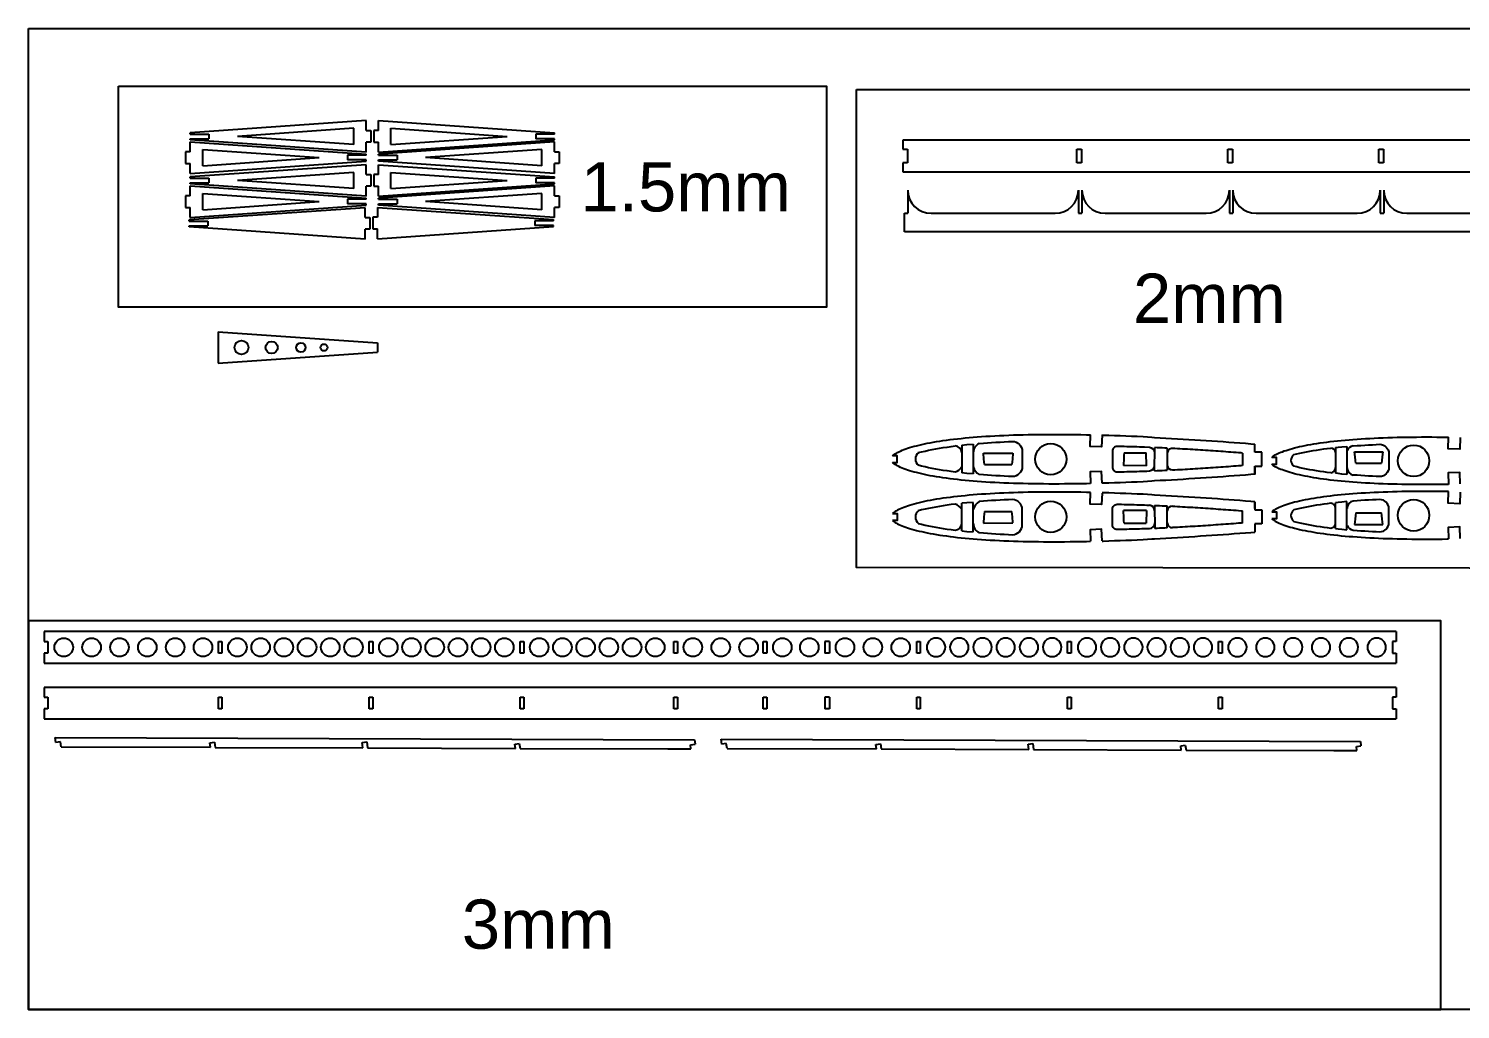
# Model space of a CAD drawing. Header units: inches. Extents: x 15 to 1600, y -1 to 421.
# Drawn here: x 15 to 632, y -1 to 421 of the extents above; entities that cross this region are included whole.
import ezdxf

# ---------------------------------------------------------------- set-up
doc = ezdxf.new("R2010")
doc.units = ezdxf.units.IN
doc.header["$MEASUREMENT"] = 0
doc.layers.add('7', color=7, linetype='Continuous')
doc.layers.add('LAYER01', color=7, linetype='Continuous')
doc.styles.get("Standard").update_dxf_attribs({"font": 'arial.ttf'})

# ---------------------------------------------------------------- blocks, each defined once
blk = doc.blocks.new('*U34')
blk.add_circle((0, 0), 4)
blk = doc.blocks.new('*U35')
at = {"color": 0, "linetype": 'ByBlock', "lineweight": -2, "transparency": 16777216}
for p in [(0, 0), (12, 0), (24, 0), (36, 0), (48, 0), (60, 0)]:
    blk.add_blockref('*U34', p, dxfattribs=at)
blk = doc.blocks.new('*U36')
blk.add_circle((0, 0), 4)
blk = doc.blocks.new('*U37')
at = {"color": 0, "linetype": 'ByBlock', "lineweight": -2, "transparency": 16777216}
for p in [(0, 0), (10, 0), (20, 0), (30, 0), (40, 0), (50, 0)]:
    blk.add_blockref('*U36', p, dxfattribs=at)
blk = doc.blocks.new('*U38')
blk.add_circle((0, 0), 4)
blk = doc.blocks.new('*U39')
at = {"color": 0, "linetype": 'ByBlock', "lineweight": -2, "transparency": 16777216}
for p in [(0, 0), (10, 0), (20, 0), (30, 0), (40, 0), (50, 0)]:
    blk.add_blockref('*U38', p, dxfattribs=at)
blk = doc.blocks.new('*U21')
blk.add_circle((0, 0), 4)
blk = doc.blocks.new('*U23')
at = {"color": 0, "linetype": 'ByBlock', "lineweight": -2, "transparency": 16777216}
for p in [(0, 0), (10, 0), (20, 0), (30, 0), (40, 0), (50, 0)]:
    blk.add_blockref('*U21', p, dxfattribs=at)
blk = doc.blocks.new('*U24')
blk.add_circle((0, 0), 4)
blk = doc.blocks.new('*U25')
at = {"color": 0, "linetype": 'ByBlock', "lineweight": -2, "transparency": 16777216}
for p in [(0, 0), (12, 0), (24, 0), (36, 0), (48, 0), (60, 0)]:
    blk.add_blockref('*U24', p, dxfattribs=at)
blk = doc.blocks.new('*U26')
blk.add_circle((0, 0), 4)
blk = doc.blocks.new('*U27')
at = {"color": 0, "linetype": 'ByBlock', "lineweight": -2, "transparency": 16777216}
for p in [(0, 0), (10, 0), (20, 0), (30, 0), (40, 0), (50, 0)]:
    blk.add_blockref('*U26', p, dxfattribs=at)
blk = doc.blocks.new('*U28')
blk.add_circle((0, 0), 4)
blk = doc.blocks.new('*U29')
at = {"color": 0, "linetype": 'ByBlock', "lineweight": -2, "transparency": 16777216}
for p in [(0, 0), (10, 0), (20, 0), (30, 0), (40, 0), (50, 0)]:
    blk.add_blockref('*U28', p, dxfattribs=at)
blk = doc.blocks.new('*U30')
blk.add_circle((0, 0), 4)
blk = doc.blocks.new('*U31')
at = {"color": 0, "linetype": 'ByBlock', "lineweight": -2, "transparency": 16777216}
for p in [(0, 0), (12, 0), (24, 0)]:
    blk.add_blockref('*U30', p, dxfattribs=at)
blk = doc.blocks.new('*U32')
blk.add_circle((0, 0), 4)
blk = doc.blocks.new('*U33')
at = {"color": 0, "linetype": 'ByBlock', "lineweight": -2, "transparency": 16777216}
for p in [(0, 0), (12, 0), (24, 0)]:
    blk.add_blockref('*U32', p, dxfattribs=at)

msp = doc.modelspace()

# ---------------------------------------------------------------- linework, layer by layer
for p, q in [((160.6, 381.71), (84.81, 376.41)), ((84.81, 375.91), (84.81, 376.41)), ((155.19, 378.41), (105.14, 374.91)), ((155.19, 371.41), (155.19, 378.41)), ((165.86, 381.71), (241.66, 376.41)), ((171.27, 371.41), (171.27, 378.41)), ((171.27, 378.41), (221.32, 374.91)), ((241.66, 375.91), (241.66, 376.41)), ((84.81, 375.91), (92.81, 375.91)), ((84.81, 373.41), (84.81, 373.91)), ((84.81, 373.91), (92.81, 373.91)), ((160.6, 368.11), (84.81, 373.41)), ((84.81, 372.61), (160.6, 367.31)), ((92.81, 375.91), (92.81, 373.91)), ((155.19, 371.41), (105.14, 374.91)), ((165.86, 368.11), (241.66, 373.41)), ((241.66, 372.61), (165.86, 367.31)), ((171.27, 371.41), (221.32, 374.91)), ((241.66, 375.91), (233.66, 375.91)), ((233.66, 375.91), (233.66, 373.91)), ((241.66, 373.91), (233.66, 373.91)), ((241.66, 373.41), (241.66, 373.91)), ((974.08, 373.28), (391.75, 373.28)), ((391.75, 373.28), (391.75, 369.48)), ((84.81, 359.01), (160.6, 364.31)), ((90.22, 362.31), (90.22, 369.31)), ((90.22, 369.31), (140.27, 365.81)), ((90.22, 362.31), (140.27, 365.81)), ((160.6, 366.81), (152.6, 366.81)), ((152.6, 366.81), (152.6, 364.81)), ((160.6, 364.81), (152.6, 364.81)), ((160.6, 366.81), (160.6, 367.31)), ((160.6, 364.31), (160.6, 364.81)), ((165.86, 366.81), (165.86, 367.31)), ((165.86, 366.81), (173.86, 366.81)), ((165.86, 364.31), (165.86, 364.81)), ((165.86, 364.81), (173.86, 364.81)), ((241.66, 359.01), (165.86, 364.31)), ((173.86, 366.81), (173.86, 364.81)), ((236.25, 369.31), (186.2, 365.81)), ((236.25, 362.31), (186.2, 365.81)), ((236.25, 362.31), (236.25, 369.31)), ((391.75, 369.48), (393.75, 369.48)), ((393.75, 369.48), (393.75, 363.48)), ((466.75, 366.48), (466.75, 369.48)), ((466.75, 369.48), (468.75, 369.48)), ((466.75, 363.48), (466.75, 366.48)), ((468.75, 369.48), (468.75, 363.48)), ((531.75, 366.48), (531.75, 369.48)), ((531.75, 369.48), (533.75, 369.48)), ((531.75, 363.48), (531.75, 366.48)), ((533.75, 369.48), (533.75, 363.48)), ((596.75, 366.48), (596.75, 369.48)), ((596.75, 369.48), (598.75, 369.48)), ((596.75, 363.48), (596.75, 366.48)), ((598.75, 369.48), (598.75, 363.48)), ((160.6, 362.74), (84.81, 357.44)), ((155.19, 359.44), (105.14, 355.94)), ((155.19, 352.44), (155.19, 359.44)), ((165.86, 362.74), (241.66, 357.44)), ((171.27, 352.44), (171.27, 359.44)), ((171.27, 359.44), (221.32, 355.94)), ((391.75, 363.48), (391.75, 359.68)), ((393.75, 363.48), (391.75, 363.48)), ((391.75, 359.68), (974.08, 359.68)), ((468.75, 363.48), (466.75, 363.48)), ((533.75, 363.48), (531.75, 363.48)), ((598.75, 363.48), (596.75, 363.48)), ((84.81, 356.94), (84.81, 357.44)), ((84.81, 356.94), (92.81, 356.94)), ((84.81, 354.44), (84.81, 354.94)), ((84.81, 354.94), (92.81, 354.94)), ((160.6, 349.14), (84.81, 354.44)), ((84.81, 353.63), (160.6, 348.33)), ((92.81, 356.94), (92.81, 354.94)), ((155.19, 352.44), (105.14, 355.94)), ((165.86, 349.14), (241.66, 354.44)), ((241.66, 353.63), (165.86, 348.33)), ((171.27, 352.44), (221.32, 355.94)), ((241.66, 356.94), (233.66, 356.94)), ((233.66, 356.94), (233.66, 354.94)), ((241.66, 354.94), (233.66, 354.94)), ((241.66, 356.94), (241.66, 357.44)), ((241.66, 354.44), (241.66, 354.94)), ((393.91, 351.79), (393.91, 341.79)), ((467.41, 351.79), (467.41, 341.79)), ((468.91, 351.79), (468.91, 341.79)), ((532.41, 351.79), (532.41, 341.79)), ((533.91, 351.79), (533.91, 341.79)), ((597.41, 351.79), (597.41, 341.79)), ((598.91, 351.79), (598.91, 341.79)), ((90.22, 343.33), (90.22, 350.33)), ((90.22, 350.33), (140.27, 346.83)), ((90.22, 343.33), (140.27, 346.83)), ((160.6, 347.83), (152.6, 347.83)), ((152.6, 347.83), (152.6, 345.83)), ((160.6, 345.83), (152.6, 345.83)), ((160.6, 347.83), (160.6, 348.33)), ((160.6, 345.33), (160.6, 345.83)), ((165.86, 347.83), (165.86, 348.33)), ((165.86, 347.83), (173.86, 347.83)), ((165.86, 345.33), (165.86, 345.83)), ((165.86, 345.83), (173.86, 345.83)), ((173.86, 347.83), (173.86, 345.83)), ((236.25, 350.33), (186.2, 346.83)), ((236.25, 343.33), (186.2, 346.83)), ((236.25, 343.33), (236.25, 350.33)), ((160.1, 344.21), (84.3, 338.91)), ((84.81, 340.03), (160.6, 345.33)), ((165.44, 344.36), (241.24, 339.06)), ((165.44, 344.36), (165.44, 340.06)), ((241.66, 340.03), (165.86, 345.33)), ((392.41, 333.79), (392.41, 341.79)), ((392.41, 341.79), (393.91, 341.79)), ((403.91, 341.79), (457.41, 341.79)), ((467.41, 341.79), (468.91, 341.79)), ((478.91, 341.79), (522.41, 341.79)), ((532.41, 341.79), (533.91, 341.79)), ((543.91, 341.79), (587.41, 341.79)), ((597.41, 341.79), (598.91, 341.79)), ((608.91, 341.79), (653.61, 341.79)), ((84.3, 338.41), (84.3, 338.91)), ((84.3, 338.41), (92.3, 338.41)), ((84.3, 335.91), (84.3, 336.41)), ((84.3, 336.41), (92.3, 336.41)), ((160.1, 330.61), (84.3, 335.91)), ((92.3, 338.41), (92.3, 336.41)), ((165.44, 330.76), (241.24, 336.06)), ((241.24, 338.56), (233.24, 338.56)), ((233.24, 338.56), (233.24, 336.56)), ((241.24, 336.56), (233.24, 336.56)), ((241.24, 338.56), (241.24, 339.06)), ((241.24, 336.06), (241.24, 336.56)), ((96.85, 290.77), (96.85, 277.17)), ((96.85, 290.77), (165.49, 285.97)), ((165.49, 285.97), (165.49, 281.97)), ((96.85, 277.17), (165.49, 281.97)), ((543.45, 232.28), (543.45, 229.28)), ((543.45, 214.52), (543.45, 217.52)), ((604.25, 161.57), (21.93, 161.57)), ((21.93, 161.57), (21.93, 157.27)), ((604.25, 161.57), (604.25, 157.27)), ((21.93, 157.27), (23.43, 157.27)), ((23.43, 157.27), (23.43, 152.27)), ((96.93, 154.77), (96.93, 157.27)), ((96.93, 157.27), (98.43, 157.27)), ((96.93, 152.27), (96.93, 154.77)), ((98.43, 157.27), (98.43, 152.27)), ((161.93, 154.77), (161.93, 157.27)), ((161.93, 157.27), (163.43, 157.27)), ((161.93, 152.27), (161.93, 154.77)), ((163.43, 157.27), (163.43, 152.27)), ((226.93, 154.77), (226.93, 157.27)), ((226.93, 157.27), (228.43, 157.27)), ((226.93, 152.27), (226.93, 154.77)), ((228.43, 157.27), (228.43, 152.27)), ((293.13, 154.77), (293.13, 157.27)), ((293.13, 157.27), (294.63, 157.27)), ((293.13, 152.27), (293.13, 154.77)), ((294.63, 157.27), (294.63, 152.27)), ((331.66, 154.77), (331.66, 157.27)), ((331.66, 157.27), (333.16, 157.27)), ((331.66, 152.27), (331.66, 154.77)), ((333.16, 157.27), (333.16, 152.27)), ((358.16, 157.27), (358.16, 152.27)), ((360.16, 157.27), (358.16, 157.27)), ((360.16, 157.27), (360.16, 152.27)), ((397.75, 154.77), (397.75, 157.27)), ((397.75, 157.27), (399.25, 157.27)), ((397.75, 152.27), (397.75, 154.77)), ((399.25, 157.27), (399.25, 152.27)), ((462.75, 154.77), (462.75, 157.27)), ((462.75, 157.27), (464.25, 157.27)), ((462.75, 152.27), (462.75, 154.77)), ((464.25, 157.27), (464.25, 152.27)), ((527.75, 154.77), (527.75, 157.27)), ((527.75, 157.27), (529.25, 157.27)), ((527.75, 152.27), (527.75, 154.77)), ((529.25, 157.27), (529.25, 152.27)), ((604.25, 157.27), (602.75, 157.27)), ((602.75, 157.27), (602.75, 152.27)), ((21.93, 152.27), (21.93, 147.97)), ((23.43, 152.27), (21.93, 152.27)), ((98.43, 152.27), (96.93, 152.27)), ((163.43, 152.27), (161.93, 152.27)), ((228.43, 152.27), (226.93, 152.27)), ((294.63, 152.27), (293.13, 152.27)), ((333.16, 152.27), (331.66, 152.27)), ((360.16, 152.27), (358.16, 152.27)), ((399.25, 152.27), (397.75, 152.27)), ((464.25, 152.27), (462.75, 152.27)), ((529.25, 152.27), (527.75, 152.27)), ((602.75, 152.27), (604.25, 152.27)), ((604.25, 152.27), (604.25, 147.97)), ((21.93, 147.97), (604.25, 147.97)), ((604.25, 137.52), (21.93, 137.52)), ((21.93, 137.52), (21.93, 133.22)), ((604.25, 137.52), (604.25, 133.22)), ((21.93, 133.22), (23.43, 133.22)), ((23.43, 133.22), (23.43, 128.22)), ((96.93, 130.72), (96.93, 133.22)), ((96.93, 133.22), (98.43, 133.22)), ((96.93, 128.22), (96.93, 130.72)), ((98.43, 133.22), (98.43, 128.22)), ((161.93, 130.72), (161.93, 133.22)), ((161.93, 133.22), (163.43, 133.22)), ((161.93, 128.22), (161.93, 130.72)), ((163.43, 133.22), (163.43, 128.22)), ((226.93, 130.72), (226.93, 133.22)), ((226.93, 133.22), (228.43, 133.22)), ((226.93, 128.22), (226.93, 130.72)), ((228.43, 133.22), (228.43, 128.22)), ((293.13, 130.72), (293.13, 133.22)), ((293.13, 133.22), (294.63, 133.22)), ((293.13, 128.22), (293.13, 130.72)), ((294.63, 133.22), (294.63, 128.22)), ((331.66, 130.72), (331.66, 133.22)), ((331.66, 133.22), (333.16, 133.22)), ((331.66, 128.22), (331.66, 130.72)), ((333.16, 133.22), (333.16, 128.22)), ((358.16, 133.22), (358.16, 128.22)), ((360.16, 133.22), (358.16, 133.22)), ((360.16, 133.22), (360.16, 128.22)), ((397.75, 130.72), (397.75, 133.22)), ((397.75, 133.22), (399.25, 133.22)), ((397.75, 128.22), (397.75, 130.72)), ((399.25, 133.22), (399.25, 128.22)), ((462.75, 130.72), (462.75, 133.22)), ((462.75, 133.22), (464.25, 133.22)), ((462.75, 128.22), (462.75, 130.72)), ((464.25, 133.22), (464.25, 128.22)), ((527.75, 130.72), (527.75, 133.22)), ((527.75, 133.22), (529.25, 133.22)), ((527.75, 128.22), (527.75, 130.72)), ((529.25, 133.22), (529.25, 128.22)), ((604.25, 133.22), (602.75, 133.22)), ((602.75, 133.22), (602.75, 128.22)), ((602.75, 133.22), (602.75, 130.72)), ((21.93, 128.22), (21.93, 123.92)), ((23.43, 128.22), (21.93, 128.22)), ((21.93, 123.92), (604.25, 123.92)), ((98.43, 128.22), (96.93, 128.22)), ((163.43, 128.22), (161.93, 128.22)), ((228.43, 128.22), (226.93, 128.22)), ((294.63, 128.22), (293.13, 128.22)), ((333.16, 128.22), (331.66, 128.22)), ((360.16, 128.22), (358.16, 128.22)), ((399.25, 128.22), (397.75, 128.22)), ((464.25, 128.22), (462.75, 128.22)), ((529.25, 128.22), (527.75, 128.22)), ((602.75, 128.22), (604.25, 128.22)), ((604.25, 128.22), (604.25, 123.92)), ((26.56, 115.85), (301.96, 114.94)), ((29.13, 111.9), (93.49, 111.68)), ((95.51, 111.67), (159.16, 111.45)), ((161.18, 111.44), (224.83, 111.22)), ((226.85, 111.22), (290.5, 111)), ((313.45, 115.13), (588.85, 114.23)), ((316.02, 111.19), (380.38, 110.96)), ((382.4, 110.96), (446.05, 110.74)), ((448.07, 110.73), (511.72, 110.51)), ((513.74, 110.5), (577.39, 110.28))]:
    msp.add_line(p, q)
at = {"color": 7}
for p, q in [((974.73, 333.79), (392.41, 333.79)), ((26.85, 113.8), (26.56, 115.85)), ((28.83, 114.08), (26.85, 113.8)), ((29.13, 111.9), (28.83, 114.08)), ((93.22, 113.63), (95.2, 113.91)), ((93.49, 111.68), (93.22, 113.63)), ((95.2, 113.91), (95.51, 111.67)), ((158.85, 113.7), (160.83, 113.98)), ((159.16, 111.45), (158.85, 113.7)), ((160.83, 113.98), (161.18, 111.44)), ((224.57, 113.07), (226.55, 113.35)), ((224.83, 111.22), (224.57, 113.07)), ((226.55, 113.35), (226.85, 111.22)), ((300.25, 112.75), (302.23, 113.03)), ((300.5, 110.96), (300.25, 112.75)), ((301.96, 114.94), (302.23, 113.03)), ((313.74, 113.08), (313.45, 115.13)), ((315.72, 113.36), (313.74, 113.08)), ((316.02, 111.19), (315.72, 113.36)), ((380.11, 112.92), (382.09, 113.2)), ((380.38, 110.96), (380.11, 112.92)), ((382.09, 113.2), (382.4, 110.96)), ((445.74, 112.99), (447.72, 113.26)), ((446.05, 110.74), (445.74, 112.99)), ((447.72, 113.26), (448.07, 110.73)), ((511.46, 112.36), (513.44, 112.63)), ((511.72, 110.51), (511.46, 112.36)), ((513.44, 112.63), (513.74, 110.5)), ((587.14, 112.04), (589.12, 112.32)), ((587.39, 110.25), (587.14, 112.04)), ((588.85, 114.23), (589.12, 112.32))]:
    msp.add_line(p, q, dxfattribs=at)
at = {"color": 9}
for p, q in [((543.45, 238.84), (543.45, 242.36)), ((538.07, 238.47), (538.07, 233.18)), ((546.45, 238.84), (543.45, 238.84)), ((546.45, 232.84), (546.45, 238.84)), ((552.66, 236.63), (550.66, 236.63)), ((543.45, 229.32), (543.45, 232.84)), ((543.45, 232.84), (546.45, 232.84)), ((543.45, 217.48), (543.45, 213.96)), ((538.07, 208.33), (538.07, 213.62)), ((543.45, 213.96), (546.45, 213.96)), ((546.45, 213.96), (546.45, 207.96)), ((552.66, 210.16), (550.66, 210.16)), ((546.45, 207.96), (543.45, 207.96)), ((543.45, 207.96), (543.45, 204.44))]:
    msp.add_line(p, q, dxfattribs=at)
at = {"color": 3}
msp.add_lwpolyline([(15.17, 421.37), (1585.58, 421.37), (1585.58, -1.24), (15.17, -1.24)], close=True, dxfattribs=at)
for centre, radius in [((106.85, 283.97), 3), ((119.85, 283.97), 2.6), ((132.45, 283.97), 2), ((142.45, 283.97), 1.5), ((455.47, 235.84), 6.73), ((611.75, 235.13), 6.79), ((455.47, 210.96), 6.73), ((611.75, 211.66), 6.79), ((339.84, 154.77), 4), ((351.47, 154.77), 4)]:
    msp.add_circle(centre, radius)
for centre, radius, start, end in [((403.91, 351.79), 10, 180, 270), ((457.41, 351.79), 10, 270, 0), ((478.91, 351.79), 10, 180, 270), ((522.41, 351.79), 10, 270, 0), ((543.91, 351.79), 10, 180, 270), ((587.41, 351.79), 10, 270, 0), ((608.91, 351.79), 10, 180, 270), ((400.72, 235.92), 3.55, 129.95246, 230.04754), ((562.21, 235.29), 3.26, 129.95246, 230.04754), ((400.72, 210.88), 3.55, 129.95246, 230.04754), ((562.21, 211.51), 3.26, 129.95246, 230.04754)]:
    msp.add_arc(centre, radius, start, end)
at = {"layer": '7', "linetype": 'Continuous'}
for points in [[(387.3, 237.34), (387.65, 237.63), (388.04, 237.91), (388.44, 238.18), (388.97, 238.49), (389.52, 238.78), (390.07, 239.05), (390.76, 239.36), (391.45, 239.66), (392.15, 239.94), (392.99, 240.25), (393.83, 240.54), (394.68, 240.82), (395.67, 241.11), (396.66, 241.39), (397.65, 241.65), (398.77, 241.93), (399.9, 242.19), (401.04, 242.44), (402.3, 242.7), (403.57, 242.95), (404.84, 243.18), (406.23, 243.41), (407.63, 243.64), (409.03, 243.85), (410.56, 244.06), (412.08, 244.26), (413.61, 244.45), (415.25, 244.64), (416.9, 244.82), (418.55, 244.98), (420.31, 245.15), (422.07, 245.3), (423.83, 245.44), (425.69, 245.58), (427.56, 245.7), (429.43, 245.82), (431.39, 245.93), (433.36, 246.03), (435.33, 246.11), (437.38, 246.2), (439.44, 246.27), (441.5, 246.33), (443.64, 246.39), (445.78, 246.44), (447.93, 246.47), (450.14, 246.5), (452.36, 246.52), (454.58, 246.53), (456.86, 246.54), (459.15, 246.53), (461.43, 246.52), (463.77, 246.5), (466.11, 246.48), (468.45, 246.44), (470.84, 246.4), (472.65, 246.36)], [(398.43, 238.65), (399.84, 239), (401.33, 239.34), (402.83, 239.67), (404.39, 239.98), (405.97, 240.27), (407.59, 240.56), (409.2, 240.82), (410.87, 241.07), (412.54, 241.31), (414.23, 241.53)], [(417.12, 241.88), (419.39, 242.13), (422.1, 242.3)], [(424.66, 242.62), (426.44, 242.76), (428.23, 242.9), (430.02, 243.02), (431.82, 243.14), (433.63, 243.24), (435.44, 243.34), (437.26, 243.43), (438.93, 243.51)], [(477.64, 246.12), (477.64, 246.12), (477.4, 241.12), (472.41, 241.36), (472.65, 246.36)], [(477.64, 246.23), (478.05, 246.22), (480.48, 246.15), (482.91, 246.07), (485.37, 245.99), (487.82, 245.9), (490.28, 245.8), (492.76, 245.7), (495.24, 245.59), (499.04, 245.28)], [(499.04, 245.28), (500.1, 245.23), (502.59, 245.09), (505.08, 244.96), (507.56, 244.81), (510.05, 244.67), (512.53, 244.52), (515.01, 244.37), (517.48, 244.22), (519.94, 244.06), (522.4, 243.9), (524.86, 243.73), (527.29, 243.56), (529.72, 243.39), (532.15, 243.21), (534.53, 243.04), (536.92, 242.86), (539.31, 242.68), (541.66, 242.5), (543.45, 242.36)], [(505.67, 240.57), (504.58, 240.62), (503.48, 240.67), (502.39, 240.72), (501.29, 240.77), (500.29, 240.81)], [(550.66, 236.63), (550.93, 236.85), (551.3, 237.13), (551.69, 237.38), (552.2, 237.68), (552.72, 237.96), (553.25, 238.22), (553.91, 238.52), (554.58, 238.8), (555.25, 239.07), (556.06, 239.37), (556.87, 239.65), (557.68, 239.91), (558.63, 240.2), (559.58, 240.46), (560.53, 240.72), (561.61, 240.98), (562.7, 241.24), (563.79, 241.48), (565, 241.73), (566.22, 241.96), (567.44, 242.18), (568.78, 242.41), (570.12, 242.62), (571.47, 242.83), (572.93, 243.03), (574.39, 243.23), (575.86, 243.41), (577.44, 243.59), (579.02, 243.76), (580.6, 243.92), (582.29, 244.07), (583.98, 244.22), (585.67, 244.35), (587.46, 244.49), (589.26, 244.61), (591.05, 244.72), (592.94, 244.82), (594.83, 244.92), (596.72, 245), (598.69, 245.08), (600.67, 245.15), (602.65, 245.21), (604.7, 245.27), (606.76, 245.31), (608.82, 245.35), (610.95, 245.37), (613.07, 245.39), (615.2, 245.41), (617.4, 245.41), (619.59, 245.41), (621.78, 245.39), (624.03, 245.38), (626.28, 245.35), (626.87, 245.34)], [(560.12, 237.79), (561.41, 238.11), (562.77, 238.43), (564.15, 238.72), (565.58, 239.01), (567.02, 239.28), (568.5, 239.54), (569.99, 239.78), (571.51, 240.01), (573.04, 240.23), (574.59, 240.43), (576.15, 240.63)], [(578.11, 240.85), (579.32, 240.98), (580.93, 241.14), (583.09, 241.34)], [(585.78, 241.56), (587.42, 241.69), (589.06, 241.8), (590.71, 241.9), (592.37, 242), (594.03, 242.09), (595.69, 242.17), (597.23, 242.25)], [(631.87, 245.18), (631.65, 240.12), (626.65, 240.34), (626.87, 245.33)], [(387.3, 234.34), (389.34, 234.34), (389.34, 237.34), (387.3, 237.34)], [(426.87, 233.51), (426.62, 235.78), (426.44, 238.48)], [(439.17, 238.46), (439.03, 235.78), (438.78, 233.51)], [(487.06, 238.52), (487.01, 237.42), (486.95, 236.33), (486.9, 235.23), (486.86, 234.14), (486.81, 233.14)], [(496.77, 233.04), (496.72, 234.14), (496.67, 235.23), (496.62, 236.33), (496.57, 237.42), (496.52, 238.52)], [(538.09, 238.46), (537.51, 238.51), (536.42, 238.59), (535.32, 238.68), (534.21, 238.76), (533.11, 238.84), (532.02, 238.92), (530.92, 239.01), (529.81, 239.09), (528.72, 239.16), (527.62, 239.24), (526.52, 239.32), (525.42, 239.4), (524.32, 239.47), (523.22, 239.54), (522.12, 239.62), (521.03, 239.69), (519.93, 239.76), (518.83, 239.83), (517.73, 239.9), (516.63, 239.97), (515.54, 240.03), (514.44, 240.1), (513.34, 240.16), (512.25, 240.22), (511.15, 240.28), (510.06, 240.34), (508.96, 240.4), (507.86, 240.46)], [(550.66, 233.63), (552.67, 233.63), (552.67, 236.63), (550.66, 236.63)], [(586.87, 234.06), (586.74, 235.27), (586.58, 236.88), (586.38, 239.04)], [(598.48, 239.04), (598.28, 236.88), (598.12, 235.27), (597.99, 234.06)], [(472.65, 225.32), (470.84, 225.28), (468.45, 225.24), (466.11, 225.2), (463.77, 225.18), (461.43, 225.16), (459.15, 225.14), (456.86, 225.14), (454.58, 225.14), (452.36, 225.16), (450.14, 225.18), (447.93, 225.21), (445.78, 225.24), (443.64, 225.29), (441.5, 225.35), (439.44, 225.41), (437.38, 225.48), (435.33, 225.56), (433.36, 225.65), (431.39, 225.75), (429.43, 225.86), (427.56, 225.98), (425.69, 226.1), (423.83, 226.24), (422.07, 226.38), (420.31, 226.53), (418.55, 226.7), (416.9, 226.86), (415.25, 227.04), (413.61, 227.23), (412.08, 227.41), (410.56, 227.61), (409.03, 227.83), (407.63, 228.04), (406.23, 228.26), (404.84, 228.5), (403.57, 228.73), (402.3, 228.98), (401.04, 229.24), (399.9, 229.48), (398.77, 229.75), (397.65, 230.03), (396.66, 230.29), (395.67, 230.57), (394.68, 230.86), (393.83, 231.13), (392.99, 231.43), (392.15, 231.74), (391.45, 232.02), (390.76, 232.32), (390.07, 232.63), (389.52, 232.9), (388.97, 233.19), (388.44, 233.5), (388.04, 233.77), (387.65, 234.05), (387.3, 234.34)], [(414.23, 230.31), (412.54, 230.54), (410.87, 230.77), (409.2, 231.03), (407.59, 231.29), (405.97, 231.57), (404.39, 231.87), (402.83, 232.18), (401.33, 232.5), (399.84, 232.85), (398.43, 233.2)], [(422.07, 229.58), (419.39, 229.72), (417.12, 229.97)], [(438.93, 228.34), (437.26, 228.41), (435.44, 228.5), (433.63, 228.6), (431.82, 228.71), (430.02, 228.82), (428.23, 228.95), (426.44, 229.08), (424.66, 229.22)], [(477.65, 225.56), (477.4, 230.56), (472.41, 230.32), (472.65, 225.32)], [(543.45, 229.32), (541.66, 229.17), (539.31, 228.99), (536.92, 228.81), (534.53, 228.63), (532.15, 228.46), (529.72, 228.29), (527.29, 228.11), (524.86, 227.95), (522.4, 227.78), (519.94, 227.62), (517.48, 227.46), (515.01, 227.3), (512.53, 227.15), (510.05, 227), (507.56, 226.86), (505.08, 226.72), (502.59, 226.58), (500.1, 226.45), (499.04, 226.39)], [(500.2, 230.86), (501.29, 230.91), (502.39, 230.96), (503.48, 231.01), (504.58, 231.06), (505.67, 231.11)], [(507.86, 231.22), (508.96, 231.28), (510.06, 231.34), (511.15, 231.4), (512.25, 231.46), (513.34, 231.52), (514.44, 231.58), (515.54, 231.65), (516.63, 231.71), (517.73, 231.78), (518.83, 231.85), (519.93, 231.92), (521.03, 231.99), (522.12, 232.06), (523.22, 232.13), (524.32, 232.21), (525.42, 232.28), (526.52, 232.36), (527.62, 232.44), (528.72, 232.51), (529.81, 232.59), (530.92, 232.67), (532.02, 232.75), (533.11, 232.84), (534.21, 232.92), (535.32, 233), (536.42, 233.09), (537.51, 233.17), (538.06, 233.21)], [(626.88, 224.93), (626.28, 224.92), (624.03, 224.89), (621.78, 224.87), (619.59, 224.86), (617.4, 224.86), (615.2, 224.86), (613.07, 224.87), (610.95, 224.89), (608.82, 224.92), (606.76, 224.96), (604.7, 225), (602.65, 225.06), (600.67, 225.12), (598.69, 225.19), (596.72, 225.27), (594.83, 225.35), (592.94, 225.45), (591.05, 225.55), (589.26, 225.66), (587.46, 225.78), (585.67, 225.91), (583.98, 226.05), (582.29, 226.2), (580.6, 226.35), (579.02, 226.51), (577.44, 226.68), (575.86, 226.86), (574.39, 227.04), (572.93, 227.24), (571.47, 227.44), (570.12, 227.64), (568.78, 227.86), (567.44, 228.09), (566.22, 228.31), (565, 228.54), (563.79, 228.79), (562.7, 229.03), (561.61, 229.28), (560.53, 229.55), (559.58, 229.8), (558.63, 230.07), (557.68, 230.35), (556.87, 230.62), (556.06, 230.9), (555.25, 231.19), (554.58, 231.46), (553.91, 231.75), (553.25, 232.05), (552.72, 232.31), (552.2, 232.59), (551.69, 232.89), (551.3, 233.14), (550.93, 233.42), (550.66, 233.63)], [(576.15, 229.96), (574.59, 230.15), (573.04, 230.36), (571.51, 230.58), (569.99, 230.8), (568.5, 231.05), (567.02, 231.31), (565.58, 231.58), (564.15, 231.86), (562.77, 232.16), (561.41, 232.47), (560.12, 232.8)], [(583.09, 229.25), (580.93, 229.45), (579.32, 229.61), (578.11, 229.74)], [(597.23, 228.34), (595.69, 228.41), (594.03, 228.49), (592.37, 228.58), (590.71, 228.68), (589.06, 228.79), (587.42, 228.9), (585.78, 229.02)], [(631.88, 225.15), (631.66, 230.14), (626.66, 229.92), (626.88, 224.93)], [(499.04, 226.39), (495.24, 226.09), (492.76, 225.98), (490.28, 225.88), (487.82, 225.78), (485.37, 225.69), (482.91, 225.6), (480.48, 225.53), (478.05, 225.46), (477.65, 225.44)], [(472.65, 221.48), (470.84, 221.52), (468.45, 221.56), (466.11, 221.6), (463.77, 221.62), (461.43, 221.64), (459.15, 221.66), (456.86, 221.66), (454.58, 221.66), (452.36, 221.64), (450.14, 221.62), (447.93, 221.59), (445.78, 221.56), (443.64, 221.51), (441.5, 221.45), (439.44, 221.39), (437.38, 221.32), (435.33, 221.23), (433.36, 221.15), (431.39, 221.05), (429.43, 220.94), (427.56, 220.82), (425.69, 220.7), (423.83, 220.56), (422.07, 220.42), (420.31, 220.27), (418.55, 220.1), (416.9, 219.94), (415.25, 219.76), (413.61, 219.57), (412.08, 219.39), (410.56, 219.18), (409.03, 218.97), (407.63, 218.76), (406.23, 218.54), (404.84, 218.3), (403.57, 218.07), (402.3, 217.82), (401.04, 217.56), (399.9, 217.31), (398.77, 217.05), (397.65, 216.77), (396.66, 216.51), (395.67, 216.23), (394.68, 215.94), (393.83, 215.66), (392.99, 215.37), (392.15, 215.06), (391.45, 214.78), (390.76, 214.48), (390.07, 214.17), (389.52, 213.9), (388.97, 213.61), (388.44, 213.3), (388.04, 213.03), (387.65, 212.75), (387.3, 212.46)], [(414.23, 216.49), (412.54, 216.26), (410.87, 216.02), (409.2, 215.77), (407.59, 215.51), (405.97, 215.23), (404.39, 214.93), (402.83, 214.62), (401.33, 214.3), (399.84, 213.95), (398.43, 213.6)], [(422.07, 217.22), (419.39, 217.08), (417.12, 216.83)], [(438.93, 218.46), (437.26, 218.39), (435.44, 218.3), (433.63, 218.2), (431.82, 218.09), (430.02, 217.98), (428.23, 217.85), (426.44, 217.72), (424.66, 217.58)], [(477.65, 221.24), (477.4, 216.24), (472.41, 216.48), (472.65, 221.48)], [(499.04, 220.41), (495.24, 220.71), (492.76, 220.82), (490.28, 220.92), (487.82, 221.02), (485.37, 221.11), (482.91, 221.19), (480.48, 221.27), (478.05, 221.34), (477.65, 221.35)], [(543.45, 217.48), (541.66, 217.63), (539.31, 217.81), (536.92, 217.99), (534.53, 218.17), (532.15, 218.34), (529.72, 218.51), (527.29, 218.69), (524.86, 218.85), (522.4, 219.02), (519.94, 219.18), (517.48, 219.34), (515.01, 219.5), (512.53, 219.65), (510.05, 219.8), (507.56, 219.94), (505.08, 220.08), (502.59, 220.22), (500.1, 220.35), (499.04, 220.41)], [(500.2, 215.94), (501.29, 215.89), (502.39, 215.84), (503.48, 215.79), (504.58, 215.74), (505.67, 215.69)], [(626.88, 221.87), (626.28, 221.88), (624.03, 221.91), (621.78, 221.93), (619.59, 221.94), (617.4, 221.94), (615.2, 221.94), (613.07, 221.92), (610.95, 221.91), (608.82, 221.88), (606.76, 221.84), (604.7, 221.8), (602.65, 221.74), (600.67, 221.68), (598.69, 221.61), (596.72, 221.53), (594.83, 221.45), (592.94, 221.35), (591.05, 221.25), (589.26, 221.14), (587.46, 221.02), (585.67, 220.88), (583.98, 220.75), (582.29, 220.6), (580.6, 220.45), (579.02, 220.29), (577.44, 220.12), (575.86, 219.94), (574.39, 219.76), (572.93, 219.56), (571.47, 219.36), (570.12, 219.15), (568.78, 218.94), (567.44, 218.71), (566.22, 218.49), (565, 218.26), (563.79, 218.01), (562.7, 217.77), (561.61, 217.51), (560.53, 217.25), (559.58, 216.99), (558.63, 216.73), (557.68, 216.44), (556.87, 216.18), (556.06, 215.9), (555.25, 215.6), (554.58, 215.33), (553.91, 215.05), (553.25, 214.75), (552.72, 214.49), (552.2, 214.21), (551.69, 213.91), (551.3, 213.66), (550.93, 213.38), (550.66, 213.16)], [(576.15, 216.84), (574.59, 216.65), (573.04, 216.44), (571.51, 216.22), (569.99, 215.99), (568.5, 215.75), (567.02, 215.49), (565.58, 215.22), (564.15, 214.94), (562.77, 214.64), (561.41, 214.33), (560.12, 214)], [(583.09, 217.55), (580.93, 217.35), (579.32, 217.19), (578.11, 217.06)], [(597.23, 218.46), (595.69, 218.39), (594.03, 218.31), (592.37, 218.22), (590.71, 218.12), (589.06, 218.01), (587.42, 217.9), (585.78, 217.78)], [(631.88, 221.65), (631.66, 216.66), (626.66, 216.88), (626.88, 221.87)], [(387.3, 212.46), (389.34, 212.46), (389.34, 209.46), (387.3, 209.46)], [(426.87, 213.29), (426.62, 211.02), (426.44, 208.32)], [(439.17, 208.34), (439.03, 211.02), (438.78, 213.29)], [(487.06, 208.28), (487.01, 209.38), (486.95, 210.47), (486.9, 211.57), (486.86, 212.66), (486.81, 213.66)], [(496.77, 213.76), (496.72, 212.66), (496.67, 211.57), (496.62, 210.47), (496.57, 209.38), (496.52, 208.28)], [(507.86, 215.58), (508.96, 215.52), (510.06, 215.46), (511.15, 215.4), (512.25, 215.34), (513.34, 215.28), (514.44, 215.22), (515.54, 215.15), (516.63, 215.09), (517.73, 215.02), (518.83, 214.95), (519.93, 214.88), (521.03, 214.81), (522.12, 214.74), (523.22, 214.67), (524.32, 214.59), (525.42, 214.52), (526.52, 214.44), (527.62, 214.36), (528.72, 214.28), (529.81, 214.21), (530.92, 214.13), (532.02, 214.05), (533.11, 213.96), (534.21, 213.88), (535.32, 213.8), (536.42, 213.71), (537.51, 213.63), (538.06, 213.59)], [(550.66, 213.16), (552.67, 213.16), (552.67, 210.16), (550.66, 210.16)], [(550.66, 210.16), (550.93, 209.95), (551.3, 209.67), (551.69, 209.42), (552.2, 209.12), (552.72, 208.84), (553.25, 208.58), (553.91, 208.28), (554.58, 207.99), (555.25, 207.73), (556.06, 207.43), (556.87, 207.15), (557.68, 206.89), (558.63, 206.6), (559.58, 206.34), (560.53, 206.08), (561.61, 205.82), (562.7, 205.56), (563.79, 205.32), (565, 205.07), (566.22, 204.84), (567.44, 204.62), (568.78, 204.39), (570.12, 204.17), (571.47, 203.97), (572.93, 203.77), (574.39, 203.57), (575.86, 203.39), (577.44, 203.21), (579.02, 203.04), (580.6, 202.88), (582.29, 202.73), (583.98, 202.58), (585.67, 202.45), (587.46, 202.31), (589.26, 202.19), (591.05, 202.08), (592.94, 201.98), (594.83, 201.88), (596.72, 201.8), (598.69, 201.72), (600.67, 201.65), (602.65, 201.59), (604.7, 201.53), (606.76, 201.49), (608.82, 201.45), (610.95, 201.42), (613.07, 201.4), (615.2, 201.39), (617.4, 201.39), (619.59, 201.39), (621.78, 201.4), (624.03, 201.42), (626.28, 201.45), (626.87, 201.46)], [(586.87, 212.74), (586.74, 211.53), (586.58, 209.92), (586.38, 207.76)], [(598.48, 207.76), (598.28, 209.92), (598.12, 211.53), (597.99, 212.74)], [(387.3, 209.46), (387.65, 209.17), (388.04, 208.89), (388.44, 208.62), (388.97, 208.31), (389.52, 208.02), (390.07, 207.75), (390.76, 207.44), (391.45, 207.14), (392.15, 206.86), (392.99, 206.55), (393.83, 206.26), (394.68, 205.98), (395.67, 205.69), (396.66, 205.41), (397.65, 205.15), (398.77, 204.87), (399.9, 204.61), (401.04, 204.36), (402.3, 204.1), (403.57, 203.85), (404.84, 203.62), (406.23, 203.38), (407.63, 203.16), (409.03, 202.95), (410.56, 202.74), (412.08, 202.53), (413.61, 202.35), (415.25, 202.16), (416.9, 201.98), (418.55, 201.82), (420.31, 201.65), (422.07, 201.5), (423.83, 201.36), (425.69, 201.22), (427.56, 201.1), (429.43, 200.98), (431.39, 200.87), (433.36, 200.77), (435.33, 200.68), (437.38, 200.6), (439.44, 200.53), (441.5, 200.47), (443.64, 200.41), (445.78, 200.36), (447.93, 200.33), (450.14, 200.3), (452.36, 200.28), (454.58, 200.26), (456.86, 200.26), (459.15, 200.26), (461.43, 200.28), (463.77, 200.3), (466.11, 200.32), (468.45, 200.36), (470.84, 200.4), (472.65, 200.44)], [(398.43, 208.15), (399.84, 207.8), (401.33, 207.46), (402.83, 207.13), (404.39, 206.82), (405.97, 206.53), (407.59, 206.24), (409.2, 205.98), (410.87, 205.73), (412.54, 205.49), (414.23, 205.27)], [(417.12, 204.92), (419.39, 204.67), (422.1, 204.5)], [(424.66, 204.18), (426.44, 204.04), (428.23, 203.9), (430.02, 203.78), (431.82, 203.66), (433.63, 203.56), (435.44, 203.46), (437.26, 203.37), (438.93, 203.29)], [(477.64, 200.68), (477.64, 200.68), (477.4, 205.68), (472.41, 205.44), (472.65, 200.44)], [(499.04, 201.52), (500.1, 201.57), (502.59, 201.71), (505.08, 201.84), (507.56, 201.99), (510.05, 202.13), (512.53, 202.28), (515.01, 202.43), (517.48, 202.58), (519.94, 202.74), (522.4, 202.9), (524.86, 203.07), (527.29, 203.24), (529.72, 203.41), (532.15, 203.59), (534.53, 203.76), (536.92, 203.94), (539.31, 204.12), (541.66, 204.3), (543.45, 204.44)], [(505.67, 206.23), (504.58, 206.18), (503.48, 206.13), (502.39, 206.08), (501.29, 206.03), (500.29, 205.99)], [(538.09, 208.34), (537.51, 208.29), (536.42, 208.21), (535.32, 208.12), (534.21, 208.04), (533.11, 207.96), (532.02, 207.87), (530.92, 207.79), (529.81, 207.71), (528.72, 207.64), (527.62, 207.56), (526.52, 207.48), (525.42, 207.4), (524.32, 207.33), (523.22, 207.25), (522.12, 207.18), (521.03, 207.11), (519.93, 207.04), (518.83, 206.97), (517.73, 206.9), (516.63, 206.83), (515.54, 206.77), (514.44, 206.7), (513.34, 206.64), (512.25, 206.58), (511.15, 206.52), (510.06, 206.46), (508.96, 206.4), (507.86, 206.34)], [(560.12, 209.01), (561.41, 208.69), (562.77, 208.37), (564.15, 208.08), (565.58, 207.79), (567.02, 207.52), (568.5, 207.26), (569.99, 207.02), (571.51, 206.79), (573.04, 206.57), (574.59, 206.37), (576.15, 206.17)], [(578.11, 205.95), (579.32, 205.82), (580.93, 205.66), (583.09, 205.46)], [(585.78, 205.24), (587.42, 205.11), (589.06, 205), (590.71, 204.9), (592.37, 204.8), (594.03, 204.71), (595.69, 204.62), (597.23, 204.55)], [(631.87, 201.62), (631.65, 206.68), (626.65, 206.46), (626.87, 201.47)], [(477.64, 200.57), (478.05, 200.58), (480.48, 200.65), (482.91, 200.73), (485.37, 200.81), (487.82, 200.9), (490.28, 201), (492.76, 201.1), (495.24, 201.21), (499.04, 201.52)]]:
    msp.add_lwpolyline(points, dxfattribs=at)
for points in [[(438.93, 243.51, -0.409078), (443.18, 239.18), (443.18, 232.66, -0.409078), (438.93, 228.34)], [(497.98, 240.91), (495.82, 240.99), (494.73, 241.03), (493.64, 241.06), (492.55, 241.1), (491.45, 241.13), (490.36, 241.16), (489.27, 241.19), (488.18, 241.22), (487.09, 241.25), (486, 241.27), (484.91, 241.29), (484.06, 241.31, 0.419355), (482.03, 239.31), (482.03, 232.41, 0.414214), (484.03, 230.41), (486, 230.41), (487.09, 230.43), (488.18, 230.46), (489.27, 230.49), (490.36, 230.51), (491.45, 230.55), (492.55, 230.58), (493.64, 230.61), (494.73, 230.65), (495.82, 230.69), (496.92, 230.73), (498.01, 230.77)], [(597.23, 242.25, -0.409078), (601.12, 238.28), (601.12, 232.3, -0.409078), (597.23, 228.34)], [(438.93, 203.29, 0.409078), (443.18, 207.62), (443.18, 214.14, 0.409078), (438.93, 218.46)], [(497.98, 205.89), (495.82, 205.81), (494.73, 205.77), (493.64, 205.74), (492.55, 205.7), (491.45, 205.67), (490.36, 205.64), (489.27, 205.61), (488.18, 205.58), (487.09, 205.55), (486, 205.53), (484.91, 205.51), (484.06, 205.49, -0.419355), (482.03, 207.49), (482.03, 214.39, -0.414214), (484.03, 216.39), (486, 216.39), (487.09, 216.37), (488.18, 216.34), (489.27, 216.31), (490.36, 216.28), (491.45, 216.25), (492.55, 216.22), (493.64, 216.18), (494.73, 216.15), (495.82, 216.11), (496.92, 216.07), (498.01, 216.03)], [(597.23, 204.55, 0.409078), (601.12, 208.52), (601.12, 214.49, 0.409078), (597.23, 218.46)]]:
    msp.add_lwpolyline(points, format="xyb", dxfattribs=at)
at = {"layer": 'LAYER01', "color": 7, "linetype": 'Continuous'}
for p, q in [((160.6, 377.41), (160.6, 381.71)), ((160.6, 377.41), (162.6, 377.41)), ((162.6, 377.41), (162.6, 372.41)), ((165.86, 377.41), (163.86, 377.41)), ((163.86, 377.41), (163.86, 372.41)), ((165.86, 377.41), (165.86, 381.71)), ((84.81, 368.31), (84.81, 372.61)), ((162.6, 372.41), (160.6, 372.41)), ((160.6, 368.11), (160.6, 372.41)), ((163.86, 372.41), (165.86, 372.41)), ((165.86, 368.11), (165.86, 372.41)), ((241.66, 368.31), (241.66, 372.61)), ((84.81, 368.31), (82.81, 368.31)), ((82.81, 368.31), (82.81, 363.31)), ((241.66, 368.31), (243.66, 368.31)), ((243.66, 368.31), (243.66, 363.31)), ((82.81, 363.31), (84.81, 363.31)), ((84.81, 359.01), (84.81, 363.31)), ((160.6, 358.44), (160.6, 362.74)), ((160.6, 358.44), (162.6, 358.44)), ((162.6, 358.44), (162.6, 353.44)), ((165.86, 358.44), (163.86, 358.44)), ((163.86, 358.44), (163.86, 353.44)), ((165.86, 358.44), (165.86, 362.74)), ((243.66, 363.31), (241.66, 363.31)), ((241.66, 359.01), (241.66, 363.31)), ((84.81, 349.33), (84.81, 353.63)), ((162.6, 353.44), (160.6, 353.44)), ((160.6, 349.14), (160.6, 353.44)), ((163.86, 353.44), (165.86, 353.44)), ((165.86, 349.14), (165.86, 353.44)), ((241.66, 349.33), (241.66, 353.63)), ((84.81, 349.33), (82.81, 349.33)), ((82.81, 349.33), (82.81, 344.33)), ((241.66, 349.33), (243.66, 349.33)), ((243.66, 349.33), (243.66, 344.33)), ((82.81, 344.33), (84.81, 344.33)), ((84.81, 340.03), (84.81, 344.33)), ((160.1, 339.91), (160.1, 344.21)), ((160.1, 339.91), (162.1, 339.91)), ((162.1, 339.91), (162.1, 334.91)), ((165.44, 340.06), (163.44, 340.06)), ((163.44, 340.06), (163.44, 335.06)), ((243.66, 344.33), (241.66, 344.33)), ((241.66, 340.03), (241.66, 344.33)), ((162.1, 334.91), (160.1, 334.91)), ((160.1, 330.61), (160.1, 334.91)), ((163.44, 335.06), (165.44, 335.06)), ((165.44, 330.76), (165.44, 335.06))]:
    msp.add_line(p, q, dxfattribs=at)
at = {"layer": 'LAYER01'}
for p, q in [((417.12, 241.88), (417.12, 229.97)), ((422.1, 242.3), (422.07, 229.58)), ((500.2, 230.86), (500.29, 240.81)), ((505.67, 240.57), (505.67, 231.11)), ((578.11, 240.85), (578.11, 229.74)), ((583.09, 241.34), (583.09, 229.25)), ((426.44, 238.48), (439.17, 238.46)), ((487.06, 238.52), (496.52, 238.52)), ((586.38, 239.04), (598.48, 239.04)), ((426.87, 233.51), (438.78, 233.51)), ((496.77, 233.04), (486.81, 233.14)), ((586.87, 234.06), (597.99, 234.06)), ((417.12, 204.92), (417.12, 216.83)), ((422.1, 204.5), (422.07, 217.22)), ((500.2, 215.94), (500.29, 205.99)), ((578.11, 205.95), (578.11, 217.06)), ((583.09, 205.46), (583.09, 217.55)), ((426.87, 213.29), (438.78, 213.29)), ((496.77, 213.76), (486.81, 213.66)), ((505.67, 206.23), (505.67, 215.69)), ((586.87, 212.74), (597.99, 212.74)), ((426.44, 208.32), (439.17, 208.34)), ((487.06, 208.28), (496.52, 208.28)), ((586.38, 207.76), (598.48, 207.76)), ((290.5, 111), (300.5, 110.96)), ((577.39, 110.28), (587.39, 110.25))]:
    msp.add_line(p, q, dxfattribs=at)
for points in [[(53.86, 396.63), (358.84, 396.63), (358.84, 301.39), (53.86, 301.39)], [(371.74, 395.12), (1035.01, 395.12), (1031.74, 188.38), (371.74, 189.13)], [(15.17, -1.24), (623.53, -1.24), (623.53, 166.14), (15.17, 166.14)]]:
    msp.add_lwpolyline(points, close=True, dxfattribs=at)
for centre, radius, start, end in [((414.16, 238.57), 2.97, 0.47118, 88.5293), ((426.53, 238.59), 4.44, 114.87286, 180.00365), ((497.81, 238.45), 2.46, 358.74815, 85.32675), ((576.1, 238.61), 2.02, 2.54764, 88.49855), ((586.24, 238.16), 3.43, 97.64252, 156.48831), ((507.76, 238.37), 2.09, 87.23744, 179.22863), ((413.26, 234.5), 4.29, 283.03162, 334.00584), ((427.74, 234.25), 5.89, 196.13023, 238.54412), ((497.7, 233.28), 2.52, 277.06905, 357.01557), ((507.84, 233.41), 2.19, 186.82585, 270.51682), ((575.83, 232.22), 2.28, 278.06311, 359.05509), ((586.21, 232.11), 3.12, 178.70802, 262.08112), ((413.26, 212.3), 4.29, 25.99416, 76.96838), ((427.74, 212.55), 5.89, 121.45588, 163.86977), ((497.7, 213.52), 2.52, 2.98443, 82.93095), ((575.83, 214.58), 2.28, 0.94491, 81.93689), ((586.21, 214.69), 3.12, 97.91888, 181.29198), ((507.84, 213.39), 2.19, 89.48318, 173.17415), ((414.16, 208.23), 2.97, 271.4707, 359.52882), ((426.53, 208.21), 4.44, 179.99635, 245.12714), ((497.81, 208.35), 2.46, 274.67325, 1.25185), ((507.76, 208.43), 2.09, 180.77137, 272.76256), ((576.1, 208.19), 2.02, 271.50145, 357.45236), ((586.24, 208.64), 3.43, 203.51169, 262.35748)]:
    msp.add_arc(centre, radius, start, end, dxfattribs=at)

# ---------------------------------------------------------------- block references
for name, p in [('*U35', (30.29, 154.77)), ('*U37', (105.11, 154.77)), ('*U39', (170.11, 154.77)), ('*U23', (235.11, 154.77)), ('*U31', (301.31, 154.77)), ('*U33', (366.84, 154.77))]:
    msp.add_blockref(name, p)
at = {"xscale": -1}
for name, p in [('*U29', (456.07, 154.77)), ('*U27', (521.07, 154.77)), ('*U25', (595.89, 154.77))]:
    msp.add_blockref(name, p, dxfattribs=at)

# ---------------------------------------------------------------- texts
at = {"layer": 'LAYER01'}
for s, p in [('1.5mm', (252.93, 342.59)), ('2mm', (490.89, 294.59)), ('3mm', (201.79, 24.88))]:
    msp.add_text(s, height=21.22, dxfattribs=at).set_placement(p)

doc.saveas('drawing.dxf')
